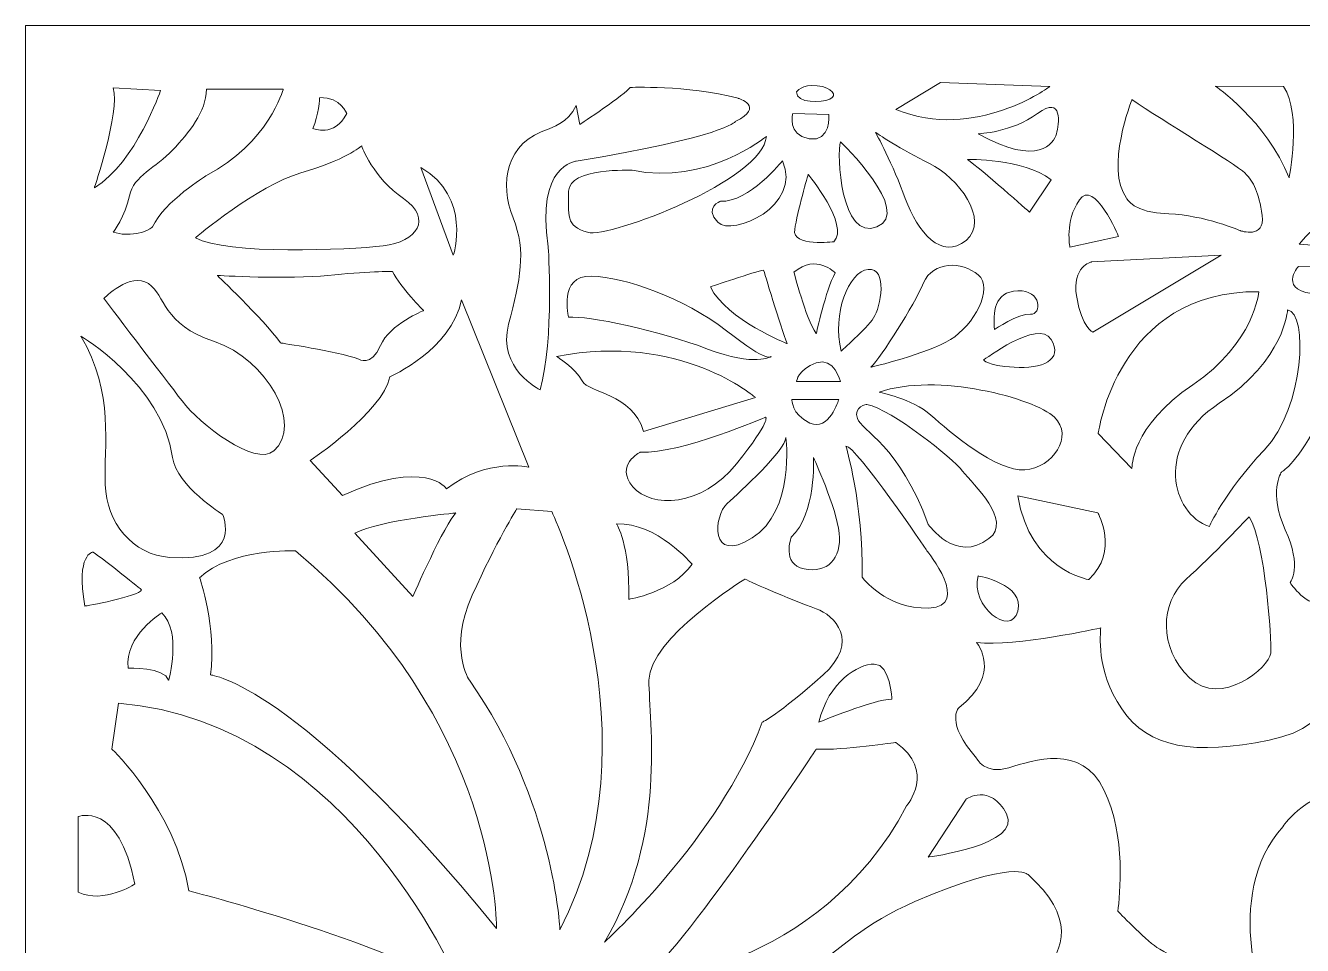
# Model space of a CAD drawing. Header units: centimetres. Extents: x -7.2 to 6.1, y -12.5 to 13.8.
# Drawn here: x -7.25 to 1.51, y 7.47 to 13.78 of the extents above; entities that cross this region are included whole.
import ezdxf

# ---------------------------------------------------------------- set-up
doc = ezdxf.new("R2010")
doc.units = ezdxf.units.CM
doc.header["$MEASUREMENT"] = 0
doc.layers.add('layer 1', color=7, linetype='Continuous')

msp = doc.modelspace()

# ---------------------------------------------------------------- linework, layer by layer
at = {"layer": 'layer 1', "color": 242, "lineweight": 9}
msp.add_open_spline([(-7.24842, 13.78152), (-7.24842, 13.78152), (6.08623, 13.78152), (6.08623, 13.78152), (6.08623, 13.78152), (6.08623, 13.78152), (6.08623, -12.4804), (6.08623, -12.4804), (6.08623, -12.4804), (6.08623, -12.4804), (-7.24842, -12.4804), (-7.24842, -12.4804), (-7.24842, -12.4804), (-7.24842, -12.4804), (-7.24842, 13.78152), (-7.24842, 13.78152)], degree=3, knots=[0, 0, 0, 0, 0.2, 0.2, 0.2, 0.2, 0.4, 0.4, 0.4, 0.4, 0.6, 0.6, 0.6, 0.6, 1, 1, 1, 1], dxfattribs=at)
at = {"layer": 'layer 1', "color": 7, "lineweight": 9}
for points, knots in [([(-6.64636, 13.35336), (-6.64636, 13.35336), (-6.32224, 13.33486), (-6.32224, 13.33486), (-6.32224, 13.33486), (-6.32224, 13.33486), (-6.48892, 12.84405), (-6.77599, 12.66811), (-6.77599, 12.66811), (-6.77599, 12.66811), (-6.60005, 13.18668), (-6.64636, 13.35336)], [0, 0, 0, 0, 0.25, 0.25, 0.25, 0.25, 0.5, 0.5, 0.5, 0.5, 1, 1, 1, 1]), ([(-6.64636, 12.36252), (-6.64636, 12.36252), (-6.56301, 12.47364), (-6.53523, 12.61255), (-6.53523, 12.61255), (-6.50745, 12.75145), (-6.35002, 12.80701), (-6.23891, 12.92739), (-6.23891, 12.92739), (-6.12779, 13.04777), (-6.00739, 13.18668), (-6.00739, 13.34411), (-6.00739, 13.34411), (-6.00739, 13.34411), (-5.47957, 13.34411), (-5.47957, 13.34411), (-5.47957, 13.34411), (-5.47957, 13.34411), (-5.58142, 12.9737), (-6.00739, 12.75145), (-6.00739, 12.75145), (-6.00739, 12.75145), (-6.29445, 12.57549), (-6.3778, 12.39955), (-6.3778, 12.39955), (-6.3778, 12.39955), (-6.47042, 12.31621), (-6.64636, 12.36252)], [0, 0, 0, 0, 0.125, 0.125, 0.125, 0.125, 0.25, 0.25, 0.25, 0.25, 0.375, 0.375, 0.375, 0.375, 0.5, 0.5, 0.5, 0.5, 0.625, 0.625, 0.625, 0.625, 0.75, 0.75, 0.75, 0.75, 1, 1, 1, 1]), ([(-3.44542, 13.10333), (-3.44542, 13.10333), (-3.12438, 13.31324), (-3.09971, 13.35647), (-3.09971, 13.35647), (-3.09971, 13.35647), (-2.71694, 13.37497), (-2.35889, 13.28238), (-2.35889, 13.28238), (-2.35889, 13.28238), (-2.16751, 13.22682), (-2.37742, 13.12186), (-2.37742, 13.12186), (-2.37742, 13.12186), (-2.45766, 13.0169), (-3.4701, 12.85022), (-3.4701, 12.85022), (-3.4701, 12.85022), (-3.74791, 12.82552), (-3.66148, 12.26375), (-3.66148, 12.26375), (-3.66148, 12.26375), (-3.61828, 11.63404), (-3.71704, 11.28216), (-3.71704, 11.28216), (-3.71704, 11.28216), (-4.01338, 11.42415), (-3.93312, 11.7328), (-3.93312, 11.7328), (-3.85286, 12.0415), (-3.80964, 12.22669), (-3.90226, 12.4613), (-3.90226, 12.4613), (-3.99485, 12.69589), (-3.95782, 12.97987), (-3.65531, 13.07247), (-3.65531, 13.07247), (-3.65531, 13.07247), (-3.51949, 13.11569), (-3.4701, 13.23298), (-3.4701, 13.23298), (-3.4701, 13.23298), (-3.44542, 13.10333), (-3.44542, 13.10333)], [0, 0, 0, 0, 0.0833333, 0.0833333, 0.0833333, 0.0833333, 0.1666667, 0.1666667, 0.1666667, 0.1666667, 0.25, 0.25, 0.25, 0.25, 0.3333333, 0.3333333, 0.3333333, 0.3333333, 0.4166667, 0.4166667, 0.4166667, 0.4166667, 0.5, 0.5, 0.5, 0.5, 0.5833333, 0.5833333, 0.5833333, 0.5833333, 0.6666667, 0.6666667, 0.6666667, 0.6666667, 0.75, 0.75, 0.75, 0.75, 0.8333333, 0.8333333, 0.8333333, 0.8333333, 1, 1, 1, 1]), ([(-1.95762, 13.32558), (-1.95762, 13.32558), (-1.92056, 13.38114), (-1.81563, 13.36881), (-1.81563, 13.36881), (-1.71067, 13.35647), (-1.67364, 13.30091), (-1.7292, 13.27621), (-1.7292, 13.27621), (-1.78476, 13.25151), (-1.95762, 13.24534), (-1.95762, 13.32558)], [0, 0, 0, 0, 0.25, 0.25, 0.25, 0.25, 0.5, 0.5, 0.5, 0.5, 1, 1, 1, 1]), ([(-1.27545, 13.2052), (-1.27545, 13.2052), (-0.96986, 13.39042), (-0.96986, 13.39042), (-0.96986, 13.39042), (-0.96986, 13.39042), (-0.21981, 13.36264), (-0.21981, 13.36264), (-0.21981, 13.36264), (-0.21981, 13.36264), (-0.7291, 12.98295), (-1.27545, 13.2052)], [0, 0, 0, 0, 0.25, 0.25, 0.25, 0.25, 0.5, 0.5, 0.5, 0.5, 1, 1, 1, 1]), ([(0.9155, 13.36633), (0.9155, 13.36633), (1.26738, 13.12928), (1.42295, 12.73662), (1.42295, 12.73662), (1.42295, 12.73662), (1.51185, 13.17373), (1.38592, 13.36264), (1.38592, 13.36264), (1.38592, 13.36264), (0.9155, 13.36633), (0.9155, 13.36633)], [0, 0, 0, 0, 0.25, 0.25, 0.25, 0.25, 0.5, 0.5, 0.5, 0.5, 1, 1, 1, 1]), ([(-5.22954, 13.28855), (-5.22954, 13.28855), (-5.23879, 13.15889), (-5.27585, 13.07555), (-5.27585, 13.07555), (-5.27585, 13.07555), (-5.12769, 13.01074), (-5.04435, 13.17742), (-5.04435, 13.17742), (-5.04435, 13.17742), (-5.08138, 13.28855), (-5.22954, 13.28855)], [0, 0, 0, 0, 0.25, 0.25, 0.25, 0.25, 0.5, 0.5, 0.5, 0.5, 1, 1, 1, 1]), ([(-0.71057, 13.03852), (-0.71057, 13.03852), (-0.47909, 13.04777), (-0.30315, 13.17742), (-0.30315, 13.17742), (-0.12721, 13.30707), (-0.15499, 13.10333), (-0.1735, 13.03852), (-0.1735, 13.03852), (-0.19203, 12.9737), (-0.2939, 12.80701), (-0.71057, 13.03852)], [0, 0, 0, 0, 0.25, 0.25, 0.25, 0.25, 0.5, 0.5, 0.5, 0.5, 1, 1, 1, 1]), ([(0.34507, 13.27374), (0.34507, 13.27374), (0.15615, 12.7996), (0.30803, 12.59588), (0.30803, 12.59588), (0.30803, 12.59588), (0.35248, 12.49586), (0.59693, 12.48845), (0.59693, 12.48845), (0.84141, 12.48106), (1.08958, 12.37363), (1.08958, 12.37363), (1.08958, 12.37363), (1.08958, 12.37363), (1.25996, 12.31437), (1.23774, 12.47734), (1.23774, 12.47734), (1.21551, 12.64033), (1.18218, 12.707), (1.11922, 12.76996), (1.11922, 12.76996), (1.05624, 12.83294), (0.55248, 13.12928), (0.34507, 13.27374)], [0, 0, 0, 0, 0.1428571, 0.1428571, 0.1428571, 0.1428571, 0.2857143, 0.2857143, 0.2857143, 0.2857143, 0.4285714, 0.4285714, 0.4285714, 0.4285714, 0.5714286, 0.5714286, 0.5714286, 0.5714286, 0.7142857, 0.7142857, 0.7142857, 0.7142857, 1, 1, 1, 1]), ([(-1.98232, 13.17742), (-1.98232, 13.17742), (-1.73537, 13.17125), (-1.73537, 13.17125), (-1.73537, 13.17125), (-1.73537, 13.17125), (-1.71684, 12.97987), (-1.87119, 13.00457), (-1.87119, 13.00457), (-2.02552, 13.02926), (-1.98232, 13.17742), (-1.98232, 13.17742)], [0, 0, 0, 0, 0.25, 0.25, 0.25, 0.25, 0.5, 0.5, 0.5, 0.5, 1, 1, 1, 1]), ([(-2.16442, 13.01999), (-2.16442, 13.01999), (-2.57187, 12.682), (-3.08582, 12.78849), (-3.08582, 12.78849), (-3.08582, 12.78849), (-3.52104, 12.80701), (-3.52104, 12.64494), (-3.52104, 12.64494), (-3.52104, 12.48289), (-3.54419, 12.40419), (-3.39141, 12.36252), (-3.39141, 12.36252), (-3.23861, 12.32084), (-2.18295, 12.72367), (-2.16442, 13.01999)], [0, 0, 0, 0, 0.2, 0.2, 0.2, 0.2, 0.4, 0.4, 0.4, 0.4, 0.6, 0.6, 0.6, 0.6, 1, 1, 1, 1]), ([(-1.65511, 12.98295), (-1.65511, 12.98295), (-1.15507, 12.50142), (-1.40508, 12.39955), (-1.40508, 12.39955), (-1.65511, 12.2977), (-1.68289, 12.90886), (-1.65511, 12.98295)], [0, 0, 0, 0, 0.3333333, 0.3333333, 0.3333333, 0.3333333, 1, 1, 1, 1]), ([(-1.41436, 13.04777), (-1.41436, 13.04777), (-1.23842, 12.92739), (-1.04395, 12.8348), (-1.04395, 12.8348), (-0.84948, 12.74218), (-0.62725, 12.44586), (-0.79392, 12.30695), (-0.79392, 12.30695), (-0.9606, 12.16805), (-1.12729, 12.36252), (-1.21063, 12.59402), (-1.21063, 12.59402), (-1.29398, 12.82552), (-1.41436, 13.04777), (-1.41436, 13.04777)], [0, 0, 0, 0, 0.2, 0.2, 0.2, 0.2, 0.4, 0.4, 0.4, 0.4, 0.6, 0.6, 0.6, 0.6, 1, 1, 1, 1]), ([(-6.08148, 12.32548), (-6.08148, 12.32548), (-5.65551, 12.68664), (-5.35919, 12.76996), (-5.35919, 12.76996), (-5.06285, 12.8533), (-4.94247, 12.95517), (-4.94247, 12.95517), (-4.94247, 12.95517), (-4.94247, 12.95517), (-4.85913, 12.73292), (-4.65541, 12.59402), (-4.65541, 12.59402), (-4.45169, 12.45511), (-4.56281, 12.2977), (-4.79432, 12.26992), (-4.79432, 12.26992), (-5.02582, 12.24214), (-5.87776, 12.20508), (-6.08148, 12.32548)], [0, 0, 0, 0, 0.1666667, 0.1666667, 0.1666667, 0.1666667, 0.3333333, 0.3333333, 0.3333333, 0.3333333, 0.5, 0.5, 0.5, 0.5, 0.6666667, 0.6666667, 0.6666667, 0.6666667, 1, 1, 1, 1]), ([(-4.53503, 12.80701), (-4.53503, 12.80701), (-4.31278, 12.20508), (-4.31278, 12.20508), (-4.31278, 12.20508), (-4.31278, 12.20508), (-4.18313, 12.60327), (-4.53503, 12.80701)], [0, 0, 0, 0, 0.3333333, 0.3333333, 0.3333333, 0.3333333, 1, 1, 1, 1]), ([(-2.0533, 12.8533), (-2.0533, 12.8533), (-2.2848, 12.56624), (-2.47927, 12.57549), (-2.47927, 12.57549), (-2.47927, 12.57549), (-2.59503, 12.53384), (-2.4978, 12.43197), (-2.4978, 12.43197), (-2.40056, 12.3301), (-1.91439, 12.54309), (-2.0533, 12.8533)], [0, 0, 0, 0, 0.25, 0.25, 0.25, 0.25, 0.5, 0.5, 0.5, 0.5, 1, 1, 1, 1]), ([(-0.78466, 12.86258), (-0.78466, 12.86258), (-0.405, 12.87183), (-0.21056, 12.72367), (-0.21056, 12.72367), (-0.21056, 12.72367), (-0.35872, 12.50142), (-0.35872, 12.50142), (-0.35872, 12.50142), (-0.35872, 12.50142), (-0.69205, 12.79774), (-0.78466, 12.86258)], [0, 0, 0, 0, 0.25, 0.25, 0.25, 0.25, 0.5, 0.5, 0.5, 0.5, 1, 1, 1, 1]), ([(-1.87736, 12.7607), (-1.87736, 12.7607), (-1.5903, 12.40882), (-1.70142, 12.2977), (-1.70142, 12.2977), (-1.70142, 12.2977), (-1.98848, 12.26064), (-1.96996, 12.38104), (-1.96996, 12.38104), (-1.95145, 12.50142), (-1.87736, 12.7607), (-1.87736, 12.7607)], [0, 0, 0, 0, 0.25, 0.25, 0.25, 0.25, 0.5, 0.5, 0.5, 0.5, 1, 1, 1, 1]), ([(-0.0809, 12.26064), (-0.0809, 12.26064), (0.25247, 12.33473), (0.25247, 12.33473), (0.25247, 12.33473), (0.25247, 12.33473), (0.08578, 12.73292), (-0.01609, 12.58476), (-0.01609, 12.58476), (-0.11794, 12.43661), (-0.0809, 12.26064), (-0.0809, 12.26064)], [0, 0, 0, 0, 0.25, 0.25, 0.25, 0.25, 0.5, 0.5, 0.5, 0.5, 1, 1, 1, 1]), ([(1.49333, 12.28226), (1.49333, 12.28226), (1.75261, 12.62797), (1.99339, 12.41808), (1.99339, 12.41808), (1.99339, 12.41808), (2.08598, 12.26992), (1.9625, 12.24522), (1.9625, 12.24522), (1.9625, 12.24522), (1.49333, 12.28226), (1.49333, 12.28226)], [0, 0, 0, 0, 0.25, 0.25, 0.25, 0.25, 0.5, 0.5, 0.5, 0.5, 1, 1, 1, 1]), ([(-1.8218, 11.66799), (-1.8218, 11.66799), (-1.75698, 11.96433), (-1.69217, 12.0847), (-1.69217, 12.0847), (-1.69217, 12.0847), (-1.8218, 12.21897), (-1.97459, 12.08934), (-1.97459, 12.08934), (-1.97459, 12.08934), (-1.89589, 11.77447), (-1.8218, 11.66799)], [0, 0, 0, 0, 0.25, 0.25, 0.25, 0.25, 0.5, 0.5, 0.5, 0.5, 1, 1, 1, 1]), ([(0.95623, 12.20508), (0.95623, 12.20508), (0.06726, 12.15879), (0.06726, 12.15879), (0.06726, 12.15879), (0.06726, 12.15879), (-0.07165, 12.13101), (-0.03459, 11.91802), (-0.03459, 11.91802), (0.00244, 11.70502), (0.07651, 11.67724), (0.07651, 11.67724), (0.07651, 11.67724), (0.07651, 11.67724), (0.95623, 12.20508), (0.95623, 12.20508)], [0, 0, 0, 0, 0.2, 0.2, 0.2, 0.2, 0.4, 0.4, 0.4, 0.4, 0.6, 0.6, 0.6, 0.6, 1, 1, 1, 1]), ([(-6.71117, 11.90876), (-6.71117, 11.90876), (-6.52598, 12.09396), (-6.40558, 12.01061), (-6.40558, 12.01061), (-6.2852, 11.92727), (-6.31298, 11.7328), (-5.95183, 11.61242), (-5.95183, 11.61242), (-5.59069, 11.49205), (-5.34001, 11.03753), (-5.54439, 10.86233), (-5.54439, 10.86233), (-5.67404, 10.75121), (-6.0537, 11.04755), (-6.17408, 11.20498), (-6.17408, 11.20498), (-6.29445, 11.36239), (-6.71117, 11.90876), (-6.71117, 11.90876)], [0, 0, 0, 0, 0.1666667, 0.1666667, 0.1666667, 0.1666667, 0.3333333, 0.3333333, 0.3333333, 0.3333333, 0.5, 0.5, 0.5, 0.5, 0.6666667, 0.6666667, 0.6666667, 0.6666667, 1, 1, 1, 1]), ([(-4.5165, 11.82542), (-4.5165, 11.82542), (-4.67394, 11.98283), (-4.7295, 12.09396), (-4.7295, 12.09396), (-4.7295, 12.09396), (-4.91469, 12.09396), (-5.17398, 12.06618), (-5.17398, 12.06618), (-5.43326, 12.03839), (-5.93332, 12.06618), (-5.93332, 12.06618), (-5.93332, 12.06618), (-5.93332, 12.06618), (-5.62773, 11.77911), (-5.4981, 11.60317), (-5.4981, 11.60317), (-5.4981, 11.60317), (-5.11841, 11.54761), (-4.961, 11.49205), (-4.961, 11.49205), (-4.961, 11.49205), (-4.87766, 11.43648), (-4.81284, 11.58464), (-4.81284, 11.58464), (-4.74801, 11.7328), (-4.5165, 11.82542), (-4.5165, 11.82542)], [0, 0, 0, 0, 0.125, 0.125, 0.125, 0.125, 0.25, 0.25, 0.25, 0.25, 0.375, 0.375, 0.375, 0.375, 0.5, 0.5, 0.5, 0.5, 0.625, 0.625, 0.625, 0.625, 0.75, 0.75, 0.75, 0.75, 1, 1, 1, 1]), ([(-2.54872, 11.98747), (-2.54872, 11.98747), (-2.23852, 12.09396), (-2.18295, 12.10323), (-2.18295, 12.10323), (-2.18295, 12.10323), (-2.06719, 11.7143), (-2.0209, 11.59853), (-2.0209, 11.59853), (-2.0209, 11.59853), (-2.43296, 11.76058), (-2.54872, 11.98747)], [0, 0, 0, 0, 0.25, 0.25, 0.25, 0.25, 0.5, 0.5, 0.5, 0.5, 1, 1, 1, 1]), ([(-1.6505, 11.54761), (-1.6505, 11.54761), (-1.47917, 11.70041), (-1.42825, 11.77447), (-1.42825, 11.77447), (-1.3773, 11.84856), (-1.33101, 12.12174), (-1.46528, 12.10785), (-1.46528, 12.10785), (-1.59955, 12.09396), (-1.71531, 11.80225), (-1.6505, 11.54761)], [0, 0, 0, 0, 0.25, 0.25, 0.25, 0.25, 0.5, 0.5, 0.5, 0.5, 1, 1, 1, 1]), ([(-1.44675, 11.43648), (-1.44675, 11.43648), (-1.05784, 11.52908), (-0.9004, 11.62631), (-0.9004, 11.62631), (-0.74299, 11.72355), (-0.59947, 11.97822), (-0.71057, 12.07081), (-0.71057, 12.07081), (-0.8217, 12.16341), (-1.02078, 12.16805), (-1.08562, 12.01525), (-1.08562, 12.01525), (-1.15043, 11.86245), (-1.3773, 11.50594), (-1.44675, 11.43648)], [0, 0, 0, 0, 0.2, 0.2, 0.2, 0.2, 0.4, 0.4, 0.4, 0.4, 0.6, 0.6, 0.6, 0.6, 1, 1, 1, 1]), ([(1.48716, 12.12793), (1.48716, 12.12793), (1.9193, 12.11557), (1.9193, 12.11557), (1.9193, 12.11557), (1.9193, 12.11557), (1.92546, 11.91802), (1.62915, 11.93654), (1.62915, 11.93654), (1.33281, 11.95505), (1.48716, 12.12793), (1.48716, 12.12793)], [0, 0, 0, 0, 0.25, 0.25, 0.25, 0.25, 0.5, 0.5, 0.5, 0.5, 1, 1, 1, 1]), ([(-3.52104, 11.77911), (-3.52104, 11.77911), (-3.59511, 12.07081), (-3.36363, 12.06156), (-3.36363, 12.06156), (-3.13211, 12.05229), (-2.73392, 11.91802), (-2.4376, 11.68651), (-2.4376, 11.68651), (-2.14128, 11.45501), (-2.13201, 11.51057), (-2.13201, 11.51057), (-2.13201, 11.51057), (-2.13201, 11.51057), (-2.23852, 11.43648), (-2.56725, 11.5615), (-2.56725, 11.5615), (-2.89599, 11.68651), (-3.39141, 11.793), (-3.52104, 11.77911)], [0, 0, 0, 0, 0.1666667, 0.1666667, 0.1666667, 0.1666667, 0.3333333, 0.3333333, 0.3333333, 0.3333333, 0.5, 0.5, 0.5, 0.5, 0.6666667, 0.6666667, 0.6666667, 0.6666667, 1, 1, 1, 1]), ([(-0.59947, 11.69577), (-0.59947, 11.69577), (-0.43278, 11.80689), (-0.35252, 11.80072), (-0.35252, 11.80072), (-0.27229, 11.79455), (-0.27229, 11.96741), (-0.43897, 11.96124), (-0.43897, 11.96124), (-0.60566, 11.95505), (-0.60566, 11.80689), (-0.59947, 11.69577)], [0, 0, 0, 0, 0.25, 0.25, 0.25, 0.25, 0.5, 0.5, 0.5, 0.5, 1, 1, 1, 1]), ([(1.21551, 11.95505), (1.21551, 11.95505), (1.18773, 11.60317), (0.76176, 11.31611), (0.76176, 11.31611), (0.33581, 11.02902), (0.34507, 10.74196), (0.34507, 10.74196), (0.34507, 10.74196), (0.34507, 10.74196), (0.11356, 10.98273), (0.11356, 10.98273), (0.11356, 10.98273), (0.11356, 10.98273), (0.2432, 11.96433), (1.21551, 11.95505)], [0, 0, 0, 0, 0.2, 0.2, 0.2, 0.2, 0.4, 0.4, 0.4, 0.4, 0.6, 0.6, 0.6, 0.6, 1, 1, 1, 1]), ([(-5.29435, 10.79752), (-5.29435, 10.79752), (-4.79432, 11.13089), (-4.74801, 11.37167), (-4.74801, 11.37167), (-4.74801, 11.37167), (-4.32204, 11.55686), (-4.25722, 11.89949), (-4.25722, 11.89949), (-4.25722, 11.89949), (-3.79422, 10.75121), (-3.79422, 10.75121), (-3.79422, 10.75121), (-3.79422, 10.75121), (-4.08128, 10.81605), (-4.35909, 10.60305), (-4.35909, 10.60305), (-4.35909, 10.60305), (-4.50725, 10.81605), (-5.07213, 10.55674), (-5.07213, 10.55674), (-5.07213, 10.55674), (-5.29435, 10.79752), (-5.29435, 10.79752)], [0, 0, 0, 0, 0.1428571, 0.1428571, 0.1428571, 0.1428571, 0.2857143, 0.2857143, 0.2857143, 0.2857143, 0.4285714, 0.4285714, 0.4285714, 0.4285714, 0.5714286, 0.5714286, 0.5714286, 0.5714286, 0.7142857, 0.7142857, 0.7142857, 0.7142857, 1, 1, 1, 1]), ([(1.41307, 11.83159), (1.41307, 11.83159), (1.39456, 11.48588), (0.94389, 11.18954), (0.94389, 11.18954), (0.49323, 10.89322), (0.61669, 10.43019), (0.87597, 10.34377), (0.87597, 10.34377), (0.87597, 10.34377), (0.97476, 10.57218), (1.25257, 10.86852), (1.25257, 10.86852), (1.53036, 11.16484), (1.55506, 11.80689), (1.41307, 11.83159)], [0, 0, 0, 0, 0.2, 0.2, 0.2, 0.2, 0.4, 0.4, 0.4, 0.4, 0.6, 0.6, 0.6, 0.6, 1, 1, 1, 1]), ([(-0.67356, 11.48588), (-0.67356, 11.48588), (-0.29696, 11.76986), (-0.21056, 11.62787), (-0.21056, 11.62787), (-0.12413, 11.48588), (-0.27229, 11.42415), (-0.46365, 11.43648), (-0.46365, 11.43648), (-0.65503, 11.44884), (-0.67356, 11.48588), (-0.67356, 11.48588)], [0, 0, 0, 0, 0.25, 0.25, 0.25, 0.25, 0.5, 0.5, 0.5, 0.5, 1, 1, 1, 1]), ([(-3.60439, 11.51057), (-3.60439, 11.51057), (-3.47473, 11.43185), (-3.42842, 11.34389), (-3.42842, 11.34389), (-3.38214, 11.25591), (-3.08582, 11.26054), (-3.00711, 10.99662), (-3.00711, 10.99662), (-3.00711, 10.99662), (-2.23852, 11.22813), (-2.23852, 11.22813), (-2.23852, 11.22813), (-2.23852, 11.22813), (-2.74781, 11.67724), (-3.60439, 11.51057)], [0, 0, 0, 0, 0.2, 0.2, 0.2, 0.2, 0.4, 0.4, 0.4, 0.4, 0.6, 0.6, 0.6, 0.6, 1, 1, 1, 1]), ([(1.71927, 11.67724), (1.71927, 11.67724), (1.75261, 11.30313), (1.60815, 11.03274), (1.60815, 11.03274), (1.46371, 10.76232), (1.37109, 10.71787), (1.37109, 10.71787), (1.37109, 10.71787), (1.37109, 10.71787), (1.27849, 10.57713), (1.39703, 10.32154), (1.39703, 10.32154), (1.51555, 10.06595), (1.43037, 9.95855), (1.43037, 9.95855), (1.43037, 9.95855), (1.43037, 9.95855), (1.55258, 9.77333), (1.66001, 9.8289), (1.66001, 9.8289), (1.76744, 9.88446), (1.92671, 10.08448), (1.92299, 10.40674), (1.92299, 10.40674), (1.9193, 10.72898), (1.92671, 11.52908), (1.71927, 11.67724)], [0, 0, 0, 0, 0.125, 0.125, 0.125, 0.125, 0.25, 0.25, 0.25, 0.25, 0.375, 0.375, 0.375, 0.375, 0.5, 0.5, 0.5, 0.5, 0.625, 0.625, 0.625, 0.625, 0.75, 0.75, 0.75, 0.75, 1, 1, 1, 1]), ([(-6.86861, 11.64946), (-6.86861, 11.64946), (-6.31069, 11.31858), (-6.23891, 10.81605), (-6.23891, 10.81605), (-6.21113, 10.62158), (-5.89627, 10.42711), (-5.89627, 10.42711), (-5.89627, 10.42711), (-5.89627, 10.42711), (-5.74907, 10.09446), (-6.25742, 10.13079), (-6.25742, 10.13079), (-6.5167, 10.1493), (-6.69264, 10.37155), (-6.70192, 10.63083), (-6.70192, 10.63083), (-6.71117, 10.89011), (-6.63708, 11.26054), (-6.86861, 11.64946)], [0, 0, 0, 0, 0.1666667, 0.1666667, 0.1666667, 0.1666667, 0.3333333, 0.3333333, 0.3333333, 0.3333333, 0.5, 0.5, 0.5, 0.5, 0.6666667, 0.6666667, 0.6666667, 0.6666667, 1, 1, 1, 1]), ([(-1.95762, 11.33772), (-1.95762, 11.33772), (-1.65511, 11.33772), (-1.65511, 11.33772), (-1.65511, 11.33772), (-1.65511, 11.33772), (-1.69831, 11.51057), (-1.8218, 11.46735), (-1.8218, 11.46735), (-1.94526, 11.42415), (-1.95762, 11.33772), (-1.95762, 11.33772)], [0, 0, 0, 0, 0.25, 0.25, 0.25, 0.25, 0.5, 0.5, 0.5, 0.5, 1, 1, 1, 1]), ([(-1.39119, 11.26516), (-1.39119, 11.26516), (-1.16432, 11.22349), (-1.03467, 11.10775), (-1.03467, 11.10775), (-0.90504, 10.99199), (-0.58558, 10.71881), (-0.39111, 10.7327), (-0.39111, 10.7327), (-0.19667, 10.74659), (-0.05312, 10.9642), (-0.18739, 11.09386), (-0.18739, 11.09386), (-0.32166, 11.22349), (-0.99764, 11.40407), (-1.39119, 11.26516)], [0, 0, 0, 0, 0.2, 0.2, 0.2, 0.2, 0.4, 0.4, 0.4, 0.4, 0.6, 0.6, 0.6, 0.6, 1, 1, 1, 1]), ([(-1.98848, 11.21423), (-1.98848, 11.21423), (-1.66747, 11.21423), (-1.66747, 11.21423), (-1.66747, 11.21423), (-1.66747, 11.21423), (-1.73537, 10.99199), (-1.865, 11.05372), (-1.865, 11.05372), (-1.99465, 11.11547), (-1.98848, 11.21423), (-1.98848, 11.21423)], [0, 0, 0, 0, 0.25, 0.25, 0.25, 0.25, 0.5, 0.5, 0.5, 0.5, 1, 1, 1, 1]), ([(-1.47453, 11.18182), (-1.47453, 11.18182), (-1.56715, 11.16793), (-1.53937, 11.08458), (-1.53937, 11.08458), (-1.51159, 11.00124), (-1.25231, 10.904), (-1.0532, 10.35766), (-1.0532, 10.35766), (-1.0532, 10.35766), (-0.86236, 10.08617), (-0.6365, 10.26042), (-0.6365, 10.26042), (-0.47446, 10.38544), (-0.74299, 10.63083), (-0.81706, 10.72343), (-0.81706, 10.72343), (-0.89115, 10.81605), (-1.29859, 11.14478), (-1.47453, 11.18182)], [0, 0, 0, 0, 0.1666667, 0.1666667, 0.1666667, 0.1666667, 0.3333333, 0.3333333, 0.3333333, 0.3333333, 0.5, 0.5, 0.5, 0.5, 0.6666667, 0.6666667, 0.6666667, 0.6666667, 1, 1, 1, 1]), ([(-2.16906, 11.09386), (-2.16906, 11.09386), (-2.74319, 10.84383), (-3.03026, 10.85308), (-3.03026, 10.85308), (-3.03026, 10.85308), (-3.2062, 10.7651), (-3.08118, 10.61694), (-3.08118, 10.61694), (-2.95617, 10.46878), (-2.60892, 10.47342), (-2.36815, 10.77437), (-2.36815, 10.77437), (-2.12739, 11.07533), (-2.16906, 11.09386), (-2.16906, 11.09386)], [0, 0, 0, 0, 0.2, 0.2, 0.2, 0.2, 0.4, 0.4, 0.4, 0.4, 0.6, 0.6, 0.6, 0.6, 1, 1, 1, 1]), ([(-2.03016, 10.95495), (-2.03016, 10.95495), (-1.96534, 10.45028), (-2.26166, 10.26506), (-2.26166, 10.26506), (-2.55798, 10.07985), (-2.52558, 10.41786), (-2.43296, 10.5012), (-2.43296, 10.5012), (-2.34036, 10.58452), (-2.03477, 10.86697), (-2.03016, 10.95495)], [0, 0, 0, 0, 0.25, 0.25, 0.25, 0.25, 0.5, 0.5, 0.5, 0.5, 1, 1, 1, 1]), ([(-1.61808, 10.89475), (-1.61808, 10.89475), (-1.4977, 10.5012), (-1.50695, 9.9965), (-1.50695, 9.9965), (-1.50695, 9.9965), (-1.3449, 9.77425), (-1.04856, 9.78353), (-1.04856, 9.78353), (-0.75225, 9.79278), (-1.06245, 10.17708), (-1.06245, 10.17708), (-1.06245, 10.17708), (-1.06245, 10.17708), (-1.55326, 10.904), (-1.61808, 10.89475)], [0, 0, 0, 0, 0.2, 0.2, 0.2, 0.2, 0.4, 0.4, 0.4, 0.4, 0.6, 0.6, 0.6, 0.6, 1, 1, 1, 1]), ([(-1.84033, 10.81605), (-1.84033, 10.81605), (-1.8218, 10.42711), (-1.99312, 10.2697), (-1.99312, 10.2697), (-1.99312, 10.2697), (-2.06255, 10.08448), (-1.90514, 10.05206), (-1.90514, 10.05206), (-1.74771, 10.01967), (-1.64586, 10.12152), (-1.66439, 10.29748), (-1.66439, 10.29748), (-1.68289, 10.47342), (-1.84033, 10.81605), (-1.84033, 10.81605)], [0, 0, 0, 0, 0.2, 0.2, 0.2, 0.2, 0.4, 0.4, 0.4, 0.4, 0.6, 0.6, 0.6, 0.6, 1, 1, 1, 1]), ([(-0.43897, 10.55368), (-0.43897, 10.55368), (0.11048, 10.43638), (0.11048, 10.43638), (0.11048, 10.43638), (0.11048, 10.43638), (0.25864, 10.17708), (0.04875, 9.97953), (0.04875, 9.97953), (0.04875, 9.97953), (-0.35252, 10.04126), (-0.43897, 10.55368)], [0, 0, 0, 0, 0.25, 0.25, 0.25, 0.25, 0.5, 0.5, 0.5, 0.5, 1, 1, 1, 1]), ([(-4.59059, 9.86223), (-4.59059, 9.86223), (-4.36835, 10.37155), (-4.29425, 10.43638), (-4.29425, 10.43638), (-4.29425, 10.43638), (-4.81284, 10.39008), (-4.98878, 10.29748), (-4.98878, 10.29748), (-4.98878, 10.29748), (-4.59059, 9.86223), (-4.59059, 9.86223)], [0, 0, 0, 0, 0.25, 0.25, 0.25, 0.25, 0.5, 0.5, 0.5, 0.5, 1, 1, 1, 1]), ([(-3.87756, 10.46414), (-3.87756, 10.46414), (-3.63678, 10.44564), (-3.63678, 10.44564), (-3.63678, 10.44564), (-3.63678, 10.44564), (-2.89599, 8.89917), (-3.58122, 7.57493), (-3.58122, 7.57493), (-3.58122, 7.57493), (-3.61828, 8.45467), (-4.20166, 9.2881), (-4.20166, 9.2881), (-4.20166, 9.2881), (-4.34982, 9.50108), (-4.18313, 9.87149), (-4.18313, 9.87149), (-4.01647, 10.24192), (-3.87756, 10.46414), (-3.87756, 10.46414)], [0, 0, 0, 0, 0.1666667, 0.1666667, 0.1666667, 0.1666667, 0.3333333, 0.3333333, 0.3333333, 0.3333333, 0.5, 0.5, 0.5, 0.5, 0.6666667, 0.6666667, 0.6666667, 0.6666667, 1, 1, 1, 1]), ([(-3.19231, 10.36229), (-3.19231, 10.36229), (-3.09971, 10.22339), (-3.10896, 9.84371), (-3.10896, 9.84371), (-3.10896, 9.84371), (-2.81264, 9.89001), (-2.67374, 10.08448), (-2.67374, 10.08448), (-2.67374, 10.08448), (-2.91449, 10.37155), (-3.19231, 10.36229)], [0, 0, 0, 0, 0.25, 0.25, 0.25, 0.25, 0.5, 0.5, 0.5, 0.5, 1, 1, 1, 1]), ([(1.14884, 10.41044), (1.14884, 10.41044), (0.89327, 10.14004), (0.71547, 9.98077), (0.71547, 9.98077), (0.53768, 9.82148), (0.52656, 9.51035), (0.7414, 9.30291), (0.7414, 9.30291), (0.95623, 9.09547), (1.2896, 9.3807), (1.29702, 9.4733), (1.29702, 9.4733), (1.30441, 9.56589), (1.25996, 10.23264), (1.14884, 10.41044)], [0, 0, 0, 0, 0.2, 0.2, 0.2, 0.2, 0.4, 0.4, 0.4, 0.4, 0.6, 0.6, 0.6, 0.6, 1, 1, 1, 1]), ([(-6.45189, 9.90854), (-6.45189, 9.90854), (-6.70192, 10.11226), (-6.78526, 10.16783), (-6.78526, 10.16783), (-6.78526, 10.16783), (-6.90564, 10.15857), (-6.84082, 9.79742), (-6.84082, 9.79742), (-6.84082, 9.79742), (-6.47042, 9.86223), (-6.45189, 9.90854)], [0, 0, 0, 0, 0.25, 0.25, 0.25, 0.25, 0.5, 0.5, 0.5, 0.5, 1, 1, 1, 1]), ([(-6.0537, 9.99189), (-6.0537, 9.99189), (-5.93332, 9.64924), (-5.97961, 9.32514), (-5.97961, 9.32514), (-5.97961, 9.32514), (-5.38697, 9.26958), (-4.01647, 7.5842), (-4.01647, 7.5842), (-4.01647, 7.5842), (-3.99794, 9.01955), (-5.39623, 10.17708), (-5.39623, 10.17708), (-5.39623, 10.17708), (-5.84072, 10.19561), (-6.0537, 9.99189)], [0, 0, 0, 0, 0.2, 0.2, 0.2, 0.2, 0.4, 0.4, 0.4, 0.4, 0.6, 0.6, 0.6, 0.6, 1, 1, 1, 1]), ([(-0.71057, 10.00422), (-0.71057, 10.00422), (-0.38958, 9.94866), (-0.43897, 9.76345), (-0.43897, 9.76345), (-0.48835, 9.57825), (-0.76614, 9.8005), (-0.71057, 10.00422)], [0, 0, 0, 0, 0.3333333, 0.3333333, 0.3333333, 0.3333333, 1, 1, 1, 1]), ([(-3.27565, 7.49158), (-3.27565, 7.49158), (-2.48852, 8.20464), (-2.19221, 9.00102), (-2.19221, 9.00102), (-2.19221, 9.00102), (-2.0897, 9.04459), (-1.77549, 9.32514), (-1.77549, 9.32514), (-1.5162, 9.55664), (-1.69943, 9.73606), (-1.8218, 9.77889), (-1.8218, 9.77889), (-2.00701, 9.84371), (-2.31258, 9.98261), (-2.31258, 9.98261), (-2.31258, 9.98261), (-2.31258, 9.98261), (-2.97006, 9.57517), (-2.97006, 9.2881), (-2.97006, 9.2881), (-2.97006, 9.00102), (-2.84043, 8.22317), (-3.27565, 7.49158)], [0, 0, 0, 0, 0.1428571, 0.1428571, 0.1428571, 0.1428571, 0.2857143, 0.2857143, 0.2857143, 0.2857143, 0.4285714, 0.4285714, 0.4285714, 0.4285714, 0.5714286, 0.5714286, 0.5714286, 0.5714286, 0.7142857, 0.7142857, 0.7142857, 0.7142857, 1, 1, 1, 1]), ([(-6.31298, 9.75111), (-6.31298, 9.75111), (-6.57227, 9.59367), (-6.54448, 9.37145), (-6.54448, 9.37145), (-6.54448, 9.37145), (-6.29445, 9.3807), (-6.26667, 9.2881), (-6.26667, 9.2881), (-6.26667, 9.2881), (-6.17408, 9.62146), (-6.31298, 9.75111)], [0, 0, 0, 0, 0.25, 0.25, 0.25, 0.25, 0.5, 0.5, 0.5, 0.5, 1, 1, 1, 1]), ([(0.24875, 7.70272), (0.24875, 7.70272), (0.43025, 7.51381), (0.51545, 7.45455), (0.51545, 7.45455), (0.60065, 7.39529), (1.03032, 7.22119), (1.27108, 6.99894), (1.27108, 6.99894), (1.27108, 6.99894), (0.94884, 7.80645), (1.3822, 8.28429), (1.3822, 8.28429), (1.3822, 8.28429), (1.49333, 8.48059), (1.86004, 8.57691), (1.86004, 8.57691), (1.86004, 8.57691), (1.93782, 8.56949), (1.92299, 8.71765), (1.92299, 8.71765), (1.90818, 8.86583), (1.96744, 9.25105), (1.99708, 9.36217), (1.99708, 9.36217), (1.99708, 9.36217), (1.71927, 9.33625), (1.71927, 9.33625), (1.71927, 9.33625), (1.71927, 9.33625), (1.79336, 8.98065), (1.28591, 8.87694), (1.28591, 8.87694), (0.77845, 8.77321), (0.45619, 8.82138), (0.2747, 9.09178), (0.2747, 9.09178), (0.09318, 9.36217), (0.13023, 9.61034), (0.13023, 9.6474), (0.13023, 9.6474), (0.13023, 9.6474), (-0.45131, 9.51775), (-0.72169, 9.54739), (-0.72169, 9.54739), (-0.72169, 9.54739), (-0.54021, 9.33255), (-0.84392, 9.09919), (-0.84392, 9.09919), (-0.84392, 9.09919), (-0.94024, 8.99918), (-0.72169, 8.75471), (-0.72169, 8.75471), (-0.72169, 8.75471), (-0.66984, 8.63617), (-0.49946, 8.68803), (-0.49946, 8.68803), (-0.32907, 8.73987), (-0.00312, 8.85472), (0.15246, 8.53615), (0.15246, 8.53615), (0.30803, 8.21761), (0.25986, 7.81015), (0.24875, 7.70272)], [0, 0, 0, 0, 0.0588235, 0.0588235, 0.0588235, 0.0588235, 0.1176471, 0.1176471, 0.1176471, 0.1176471, 0.1764706, 0.1764706, 0.1764706, 0.1764706, 0.2352941, 0.2352941, 0.2352941, 0.2352941, 0.2941176, 0.2941176, 0.2941176, 0.2941176, 0.3529412, 0.3529412, 0.3529412, 0.3529412, 0.4117647, 0.4117647, 0.4117647, 0.4117647, 0.4705882, 0.4705882, 0.4705882, 0.4705882, 0.5294118, 0.5294118, 0.5294118, 0.5294118, 0.5882353, 0.5882353, 0.5882353, 0.5882353, 0.6470588, 0.6470588, 0.6470588, 0.6470588, 0.7058824, 0.7058824, 0.7058824, 0.7058824, 0.7647059, 0.7647059, 0.7647059, 0.7647059, 0.8235294, 0.8235294, 0.8235294, 0.8235294, 0.8823529, 0.8823529, 0.8823529, 0.8823529, 1, 1, 1, 1]), ([(-1.80327, 9.00102), (-1.80327, 9.00102), (-1.42361, 9.15845), (-1.30323, 9.15845), (-1.30323, 9.15845), (-1.30323, 9.15845), (-1.31248, 9.39923), (-1.42361, 9.39923), (-1.42361, 9.39923), (-1.53473, 9.39923), (-1.73845, 9.27883), (-1.80327, 9.00102)], [0, 0, 0, 0, 0.25, 0.25, 0.25, 0.25, 0.5, 0.5, 0.5, 0.5, 1, 1, 1, 1]), ([(-4.24797, 7.14895), (-4.24797, 7.14895), (-4.99804, 9.00102), (-6.6093, 9.13067), (-6.6093, 9.13067), (-6.6093, 9.13067), (-6.65561, 8.81582), (-6.65561, 8.81582), (-6.65561, 8.81582), (-6.65561, 8.81582), (-6.22039, 8.39911), (-6.12779, 7.84348), (-6.12779, 7.84348), (-6.12779, 7.84348), (-4.75728, 7.49158), (-4.24797, 7.14895)], [0, 0, 0, 0, 0.2, 0.2, 0.2, 0.2, 0.4, 0.4, 0.4, 0.4, 0.6, 0.6, 0.6, 0.6, 1, 1, 1, 1]), ([(-3.01637, 7.22305), (-3.01637, 7.22305), (-1.81254, 7.27861), (-1.20136, 8.42689), (-1.20136, 8.42689), (-1.20136, 8.42689), (-0.99764, 8.66764), (-1.27545, 8.86211), (-1.27545, 8.86211), (-1.27545, 8.86211), (-1.6366, 8.80655), (-1.8218, 8.81582), (-1.8218, 8.81582), (-1.8218, 8.81582), (-2.67374, 7.51936), (-3.01637, 7.22305)], [0, 0, 0, 0, 0.2, 0.2, 0.2, 0.2, 0.4, 0.4, 0.4, 0.4, 0.6, 0.6, 0.6, 0.6, 1, 1, 1, 1]), ([(-1.0532, 8.07499), (-1.0532, 8.07499), (-0.405, 8.15833), (-0.51613, 8.37133), (-0.51613, 8.37133), (-0.62725, 8.5843), (-0.79392, 8.47318), (-0.79392, 8.47318), (-0.79392, 8.47318), (-0.79392, 8.47318), (-1.0532, 8.07499), (-1.0532, 8.07499)], [0, 0, 0, 0, 0.25, 0.25, 0.25, 0.25, 0.5, 0.5, 0.5, 0.5, 1, 1, 1, 1]), ([(-6.88711, 7.83423), (-6.88711, 7.83423), (-6.88711, 8.3528), (-6.88711, 8.3528), (-6.88711, 8.3528), (-6.88711, 8.3528), (-6.6093, 8.46392), (-6.4982, 7.88979), (-6.4982, 7.88979), (-6.4982, 7.88979), (-6.71117, 7.75089), (-6.88711, 7.83423)], [0, 0, 0, 0, 0.25, 0.25, 0.25, 0.25, 0.5, 0.5, 0.5, 0.5, 1, 1, 1, 1]), ([(-2.8219, 6.89892), (-2.8219, 6.89892), (-1.75698, 6.56555), (-0.65503, 7.03783), (-0.65503, 7.03783), (-0.65503, 7.03783), (0.28025, 7.38048), (-0.36797, 7.95461), (-0.36797, 7.95461), (-0.36797, 7.95461), (-0.46056, 8.06573), (-1.1458, 7.76939), (-1.1458, 7.76939), (-1.83105, 7.47308), (-1.84033, 7.06561), (-2.8219, 6.89892)], [0, 0, 0, 0, 0.2, 0.2, 0.2, 0.2, 0.4, 0.4, 0.4, 0.4, 0.6, 0.6, 0.6, 0.6, 1, 1, 1, 1])]:
    msp.add_open_spline(points, degree=3, knots=knots, dxfattribs=at)

doc.saveas('drawing.dxf')
